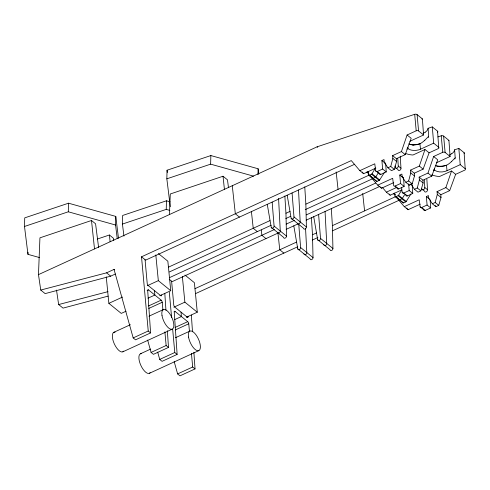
<?xml version="1.0" encoding="UTF-8"?>
<svg xmlns="http://www.w3.org/2000/svg" width="490" height="490" viewBox="0 0 490 490"><rect width="100%" height="100%" fill="white"/><g stroke="black" fill="none" stroke-linecap="round" stroke-linejoin="round"><path stroke-width="0.73" d="M39.592 257.593L27.961 254.341L24.5 226.466L24.727 217.86L68.526 203.197L115.781 216.409L118.488 238.263M27.961 254.341L28.016 252.191M24.5 226.466L68.3 211.796L68.526 203.197M117.239 238.575L115.554 225.014L115.781 216.409M123.933 236.113L122.439 224.059L122.665 215.453L166.465 200.79L170.097 201.807M170.293 206.7L166.833 178.819L167.059 170.22L210.859 155.557L258.114 168.768L258.769 174.042M122.439 224.059L166.239 209.389L166.465 200.79M166.833 178.819L210.633 164.156L210.859 155.557M257.967 174.501L258.114 168.768M115.346 274.02L110.673 276.164L45.141 293.614L40.743 290.049L38.477 274.621L39.935 237.84L91.501 220.494L95.575 223.795L98.613 247.585M169.442 214.553L170.293 193.979L223.03 176.235L227.483 179.842L228.444 187.358M379.285 173.687A1.715 1.182 -50.2 0 0 380.828 174.409L386.243 171.929L382.653 169.019L381.888 160.536L383.995 159.569L384.325 162.362L387.896 167.77L390.744 166.465L392.858 158.454L392.6 155.624L401.439 151.569L407.098 134.989L416.2 130.812A1.721 1.004 -5.6 0 1 418.576 130.934L423.58 134.989L410.406 141.034A9.077 5.298 -5.6 0 0 409.854 141.304M397.206 188.332A1.715 1.182 -50.2 0 0 398.725 188.913L404.14 186.433L400.551 183.523L399.785 175.04L401.892 174.073L402.223 176.865L405.8 182.274L408.642 180.969L410.755 172.952L410.498 170.128L419.336 166.073L424.995 149.493L429.099 152.819L438.201 148.648A1.721 1.004 -5.6 0 0 438.673 147.221L437.576 131.191L432.284 126.904L428.082 128.306A14.455 7.644 1.5 0 1 425.222 132.22M411.925 184.73L410.865 183.866L414.436 189.275L417.284 187.97L419.391 179.953L419.14 177.129L427.978 173.074L433.632 156.494L442.733 152.317A1.721 1.004 -5.6 0 1 445.11 152.439L450.114 156.494L436.945 162.533A9.077 5.298 -5.6 0 0 436.394 162.803M313.716 216.709L317.673 239.708L330.089 249.771A1.721 1.158 -49 0 0 331.608 250.47A1.721 1.158 -49 0 0 332.93 248.467L332.398 225.639L395.718 196.594L404.281 206.657L419.213 199.804L420.102 206.762L423.721 209.696A1.715 1.182 -50.2 0 0 425.265 210.418L430.679 207.938L427.09 205.028L426.325 196.545L428.432 195.577L428.762 198.37L432.339 203.779L435.181 202.474L437.294 194.457L437.037 191.633L445.876 187.578L451.535 170.998L455.639 174.324L464.741 170.146A1.721 1.004 -5.6 0 0 465.212 168.725L464.116 152.696L458.824 148.409L454.622 149.811A14.455 7.644 1.5 0 1 451.755 153.725M387.896 167.77L391.461 170.661L394.309 169.356L396.582 161.467L396.392 158.693L392.6 155.624M405.8 182.274L409.364 185.165L412.206 183.86L414.479 175.971L414.289 173.197L410.498 170.128M414.436 189.275L418.001 192.166L420.843 190.861L423.115 182.972L422.925 180.198L419.14 177.129M432.339 203.779L435.898 206.67L438.746 205.365L441.018 197.476L440.829 194.702L437.037 191.633M396.392 158.693L405.23 154.644L411.202 138.315L407.098 134.989M414.289 173.197L423.127 169.142L429.099 152.819M422.925 180.198L431.764 176.143L437.741 159.82L433.632 156.494M440.829 194.702L449.667 190.647L455.639 174.324M368.07 171.567L368.535 174.857A0.858 0.613 -52.2 0 0 369.325 175.212L371.53 174.201A0.858 0.613 -52.2 0 0 372.02 173.754L375.426 168.046M394.609 193.072L395.075 196.355A0.858 0.613 -52.2 0 0 395.865 196.717L398.07 195.706A0.858 0.613 -52.2 0 0 398.56 195.259L401.586 190.187M378.55 172.456L375.842 176.853A0.858 0.6 -51 0 1 375.352 177.294L373.153 178.305A0.858 0.6 -51 0 1 372.369 177.956M404.746 194.506L402.382 198.352A0.858 0.6 -51 0 1 401.892 198.799L399.693 199.81A0.858 0.6 -51 0 1 398.909 199.461M368.535 174.857L376.198 181.061A0.858 0.588 -49.8 0 0 376.963 181.404L379.168 180.387A0.858 0.588 -49.8 0 0 379.664 179.946L384.393 172.492M395.075 196.355L402.737 202.566A0.858 0.588 -49.8 0 0 403.503 202.903L405.708 201.892A0.858 0.588 -49.8 0 0 406.204 201.451L410.932 193.991M428.082 128.306L428.664 136.3L424.83 140.238M454.622 149.811L455.198 157.804L451.37 161.743M38.477 274.621L317.097 146.822L414.699 114.305A1.727 0.913 1.5 0 1 417.094 114.599L422.386 118.886L423.58 134.989M40.743 290.049L106.569 272.832L114.041 269.408L114.556 269.819M114.041 269.408L133.182 337.916L135.54 339.827L150.595 332.924L148.237 331.013L141.518 256.803L351.281 160.591L359.844 170.649L363.635 173.717L375.848 168.113M354.699 164.236L145.622 260.135L141.518 256.803M359.844 170.649L374.776 163.801L375.665 170.753L378.77 173.27M406.804 149.089L407.937 148.568L407.815 147.19M407.576 148.25A9.077 5.298 -5.6 0 0 420.494 149.205L433.668 143.166L438.673 147.221M168.45 267.166L269.929 220.616M267.264 204.336L271.227 227.336L283.643 237.399A1.721 1.158 -49 0 0 285.162 238.097A1.721 1.158 -49 0 0 286.485 236.094L285.952 213.266L290.049 211.392M287.177 195.204L291.134 218.203L303.549 228.267A1.721 1.158 -49 0 0 305.068 228.971A1.721 1.158 -49 0 0 306.397 226.962L305.858 204.134L369.184 175.095L370.942 176.516M424.995 149.493L412.966 155.012A17.799 10.388 -5.6 0 1 405.316 153.333M375.665 170.753A1.715 1.219 -51.8 0 0 377.239 171.5L382.653 169.019M169.387 271.944L271.221 225.235M285.805 218.546L290.662 216.317M305.246 209.628L372.596 178.74M106.257 276.868L108.854 303.347L122.598 297.044M147.337 285.695L158.331 280.654L170.747 290.711L159.746 295.752M169.356 277.707L274.369 229.547M286.172 224.132L294.502 220.31M306.305 214.896L375.738 183.046M147.123 290.564L148.531 289.921L161.173 300.162A1.69 0.717 66.2 0 1 162.221 302.281L162.907 309.864M369.184 175.095L377.741 185.153L392.674 178.305L393.562 185.257A1.715 1.219 -51.8 0 0 395.136 186.004L398.725 188.913M278.498 232.86L172.161 281.634L169.234 279.263M286.154 229.351L298.085 223.875M306.207 220.151L379.854 186.371M377.741 185.153L381.532 188.221L393.752 182.617M148.029 298.171L154.852 295.041L154.503 290.644M395.136 186.004L400.551 183.523M126.071 311.199L121.263 313.404L108.854 303.347M160.585 295.507L161.565 295.06A1.69 0.717 66.2 0 1 160.738 295.697L148.262 285.59A1.69 0.717 66.2 0 1 147.214 283.428L145.065 259.675M382.58 187.682L386.383 192.154L396.563 187.48M433.344 170.587L434.471 170.073L434.348 168.695M148.507 305.974L161.173 300.162M386.383 192.154L390.175 195.222L401.708 189.93M433.803 169.424A9.077 5.298 -5.6 0 0 447.033 170.71L460.208 164.671L465.212 168.725M148.752 308.455L162.221 302.281M194.989 288.665L296.468 242.121M293.804 225.841L297.767 248.84L310.182 258.898A1.721 1.158 -49 0 0 311.695 259.602A1.721 1.158 -49 0 0 313.024 257.593L312.491 234.771L316.589 232.891M451.535 170.998L439.505 176.516A17.799 10.388 -5.6 0 1 431.855 174.838M401.579 187.388L402.204 192.258A1.715 1.219 -51.8 0 0 403.778 193.005L409.193 190.524L412.782 193.434L407.368 195.914A1.715 1.182 -50.2 0 1 405.824 195.192L405.781 194.769M195.927 293.449L297.761 246.739M312.344 240.051L317.894 237.503M332.477 230.815L399.13 200.245M113.888 332.287L130.383 324.723M148.936 316.209L163.372 309.588M173.877 307.199L184.871 302.152L197.28 312.21L186.286 317.257M174.128 311.854L175.065 311.426L187.713 321.667A1.69 0.717 66.2 0 1 188.76 323.786L189.446 331.369M404.281 206.657L408.072 209.726L420.285 204.122M133.182 337.916L148.237 331.013M174.562 319.676L181.392 316.546L181.043 312.148M420.102 206.762A1.715 1.219 -51.8 0 0 421.676 207.509L427.09 205.028M187.125 317.012L188.105 316.565A1.69 0.717 66.2 0 1 187.278 317.202L174.801 307.095A1.69 0.717 66.2 0 1 173.754 304.933L171.604 281.18M175.046 327.479L187.713 321.667M122.831 351.814L172.309 329.115M175.291 329.96L188.76 323.786M140.422 353.786L150.73 349.058M175.475 337.714L189.906 331.093M151.079 352.42L166.135 345.517L168.493 347.422L153.437 354.331L151.079 352.42L147.637 340.085M159.722 359.421L174.777 352.518L177.129 354.423L162.08 361.332L159.722 359.421L157.67 352.09M149.364 373.319L198.848 350.62M177.619 373.925L192.674 367.016L195.032 368.927L179.977 375.836L177.619 373.925L174.171 361.583M97.222 239.089L109.399 234.998L113.478 238.299L113.76 240.529M421.865 119.064L422.386 118.886M448.399 140.563L448.926 140.391L450.114 156.494M412.782 145.285L415.496 144.385M437.858 136.937L441.239 135.804A1.727 0.913 1.5 0 1 443.634 136.097L448.926 140.391M108.094 296.119L63.039 308.118L58.641 304.553L56.515 290.092M58.641 304.553L108.008 291.642M210.633 164.156L253.526 176.149M166.239 209.389L169.871 210.406M68.3 211.796L115.554 225.014M369.325 175.212L376.963 181.404M395.865 196.717L403.503 202.903M401.439 151.569L405.23 154.644M419.336 166.073L423.127 169.142M427.978 173.074L431.764 176.143M445.876 187.578L449.667 190.647M392.858 158.454L396.582 161.467M410.755 172.952L414.479 175.971M419.391 179.953L423.115 182.972M437.294 194.457L441.018 197.476M397.782 158.503L398.26 166.024L400.985 168.235A1.807 1.28 -51.8 0 1 399.65 170.398A1.807 1.28 -51.8 0 1 397.99 169.607L395.265 167.396L395.032 165.914M424.799 187.529L427.525 189.734A1.807 1.28 -51.8 0 1 426.19 191.902A1.807 1.28 -51.8 0 1 424.53 191.112L421.804 188.901A1.807 1.28 -51.8 0 0 423.464 189.691A1.807 1.28 -51.8 0 0 424.799 187.529L424.322 180.008M390.744 166.465L394.309 169.356M408.642 180.969L412.206 183.86M417.284 187.97L420.843 190.861M435.181 202.474L438.746 205.365M384.325 162.362L385.385 163.225M402.223 176.865L403.288 177.729M381.888 160.536L385.134 163.17M399.785 175.04L403.576 178.115M426.325 196.545L430.11 199.614M377.239 171.506L380.828 174.409M403.778 193.005L407.368 195.914M421.676 207.509L425.265 210.418M395.118 186.512L397.188 188.191M402.204 192.258L403.754 193.513M379.664 179.946L372.02 173.754M406.204 201.451L398.56 195.259M371.53 174.201L379.168 180.387M398.07 195.706L405.708 201.892M367.077 171.868L368.811 173.27M393.617 193.372L395.35 194.769M366.826 172.168L368.547 173.564M393.36 193.673L395.087 195.069M395.718 196.594L396.894 197.55M317.097 146.822L317.698 147.306M292.071 192.962L293.976 216.899L306.397 226.962M318.604 214.467L320.515 238.403L332.93 248.467M272.158 202.094L274.069 226.031L286.485 236.094M298.82 225.094L300.609 247.536L313.024 257.593M239.439 217.101L235.329 213.775L232.272 185.735M257.336 231.605L253.232 228.279L251.413 211.607M265.978 238.606L261.868 235.28L261.299 230.018M283.875 253.11L279.766 249.784L277.922 232.836M158.393 253.538L167.85 261.201L170.747 290.711M184.932 275.043L194.389 282.699L197.28 312.21M106.569 272.832L110.673 276.164M406.614 207.999L408.072 209.726M389.201 194.071L390.175 195.222M380.565 187.07L381.532 188.221M362.177 171.99L363.635 173.717M435.145 205.494L435.898 206.67M408.605 183.989L409.364 185.165M167.059 170.22L167.341 172.48M362.692 193.44L364.591 210.871M336.152 171.941L338.057 189.373M223.03 176.235L224.42 189.336M109.399 234.998L110.109 241.729M91.501 220.494L94.509 248.92M447.033 170.71L446.464 165.204A9.022 5.261 -5.6 0 1 435.285 165.387M420.494 149.205L419.924 143.705A9.022 5.261 -5.6 0 1 408.752 143.882M182.347 276.427L184.871 302.152M155.814 254.929L158.331 280.654M443.634 136.097L445.11 152.439M441.239 135.804L442.733 152.317M417.094 114.599L418.576 130.934M414.699 114.305L416.2 130.812M408.617 184.16L409.193 190.524M191.437 353.363L192.674 367.016M169.313 292.224L171.592 317.398M172.676 329.323L174.777 352.518M164.897 331.865L166.135 345.517M458.824 148.409L460.208 164.671M432.284 126.904L433.668 143.166M430.165 200.373L430.679 207.938M412.213 185.116L412.782 193.434M403.625 178.868L404.14 186.433M385.673 163.611L386.243 171.929M191.357 315.095L192.496 331.773M193.893 352.249L195.032 368.927M177.129 354.423L174.238 312.014A1.69 0.717 66.2 0 1 175.065 311.42M164.818 293.59L165.957 310.274M167.353 330.744L168.493 347.422M150.595 332.924L147.698 290.515A1.69 0.717 66.2 0 1 148.531 289.921M426.857 179.211L427.525 189.734M400.226 156.2L400.985 168.235M331.301 208.354L332.398 225.639M311.395 217.487L312.491 234.771M304.762 186.849L305.858 204.134M284.855 195.982L285.952 213.266M325.054 211.49L326.726 243.432A1.715 1.201 -51 0 1 325.44 245.472A1.715 1.201 -51 0 1 323.884 244.737M305.546 228.224L306.82 252.564A1.715 1.201 -51 0 1 305.533 254.604A1.715 1.201 -51 0 1 303.971 253.869M298.514 189.985L300.186 221.933A1.715 1.201 -51 0 1 298.9 223.973A1.715 1.201 -51 0 1 297.344 223.232M278.571 198.352L280.28 231.06A1.715 1.201 -51 0 1 278.994 233.105A1.715 1.201 -51 0 1 277.432 232.364M123.645 351.122A10.737 4.441 65.4 0 1 114.244 343.729A10.737 4.441 65.4 0 1 115.107 332.147M150.179 372.621A10.737 4.441 65.4 0 1 140.783 365.234A10.737 4.441 65.4 0 1 141.641 353.651M451.707 153.707A14.449 7.638 1.5 0 1 449.624 154.865M451.339 161.706A16.391 11.54 -51.4 0 1 446.476 165.295M455.198 157.804A14.173 8.269 -5.6 0 1 454.861 159.005M446.537 165.24A14.173 8.269 -5.6 0 1 436.559 166.067M464.116 152.696A1.727 0.913 1.5 0 1 464.116 153.701M300.609 247.536A1.721 1.243 -53.1 0 1 299.365 249.612A1.721 1.243 -53.1 0 1 297.761 248.84M320.515 238.403A1.721 1.243 -53.1 0 1 319.272 240.48A1.721 1.243 -53.1 0 1 317.673 239.708M425.173 132.202A14.449 7.638 1.5 0 1 423.084 133.36M398.26 166.024A1.807 1.28 -51.8 0 1 396.925 168.186A1.807 1.28 -51.8 0 1 395.265 167.396M424.805 140.201A16.391 11.54 -51.4 0 1 419.942 143.791M428.664 136.3A14.173 8.269 -5.6 0 1 428.321 137.5M419.997 143.735A14.173 8.269 -5.6 0 1 410.02 144.562M437.576 131.191A1.727 0.913 1.5 0 1 437.576 132.202M274.069 226.031A1.721 1.243 -53.1 0 1 272.826 228.107A1.721 1.243 -53.1 0 1 271.227 227.336M293.976 216.899A1.721 1.243 -53.1 0 1 292.732 218.975A1.721 1.243 -53.1 0 1 291.134 218.203M162.018 315.585A10.737 4.441 65.4 0 0 172.094 329.2A10.737 4.441 65.4 0 0 169.405 313.282A10.737 4.441 65.4 0 0 162.018 315.585M188.552 337.083A10.737 4.441 65.4 0 0 198.634 350.699A10.737 4.441 65.4 0 0 195.945 334.78A10.737 4.441 65.4 0 0 188.552 337.083"/></g></svg>
